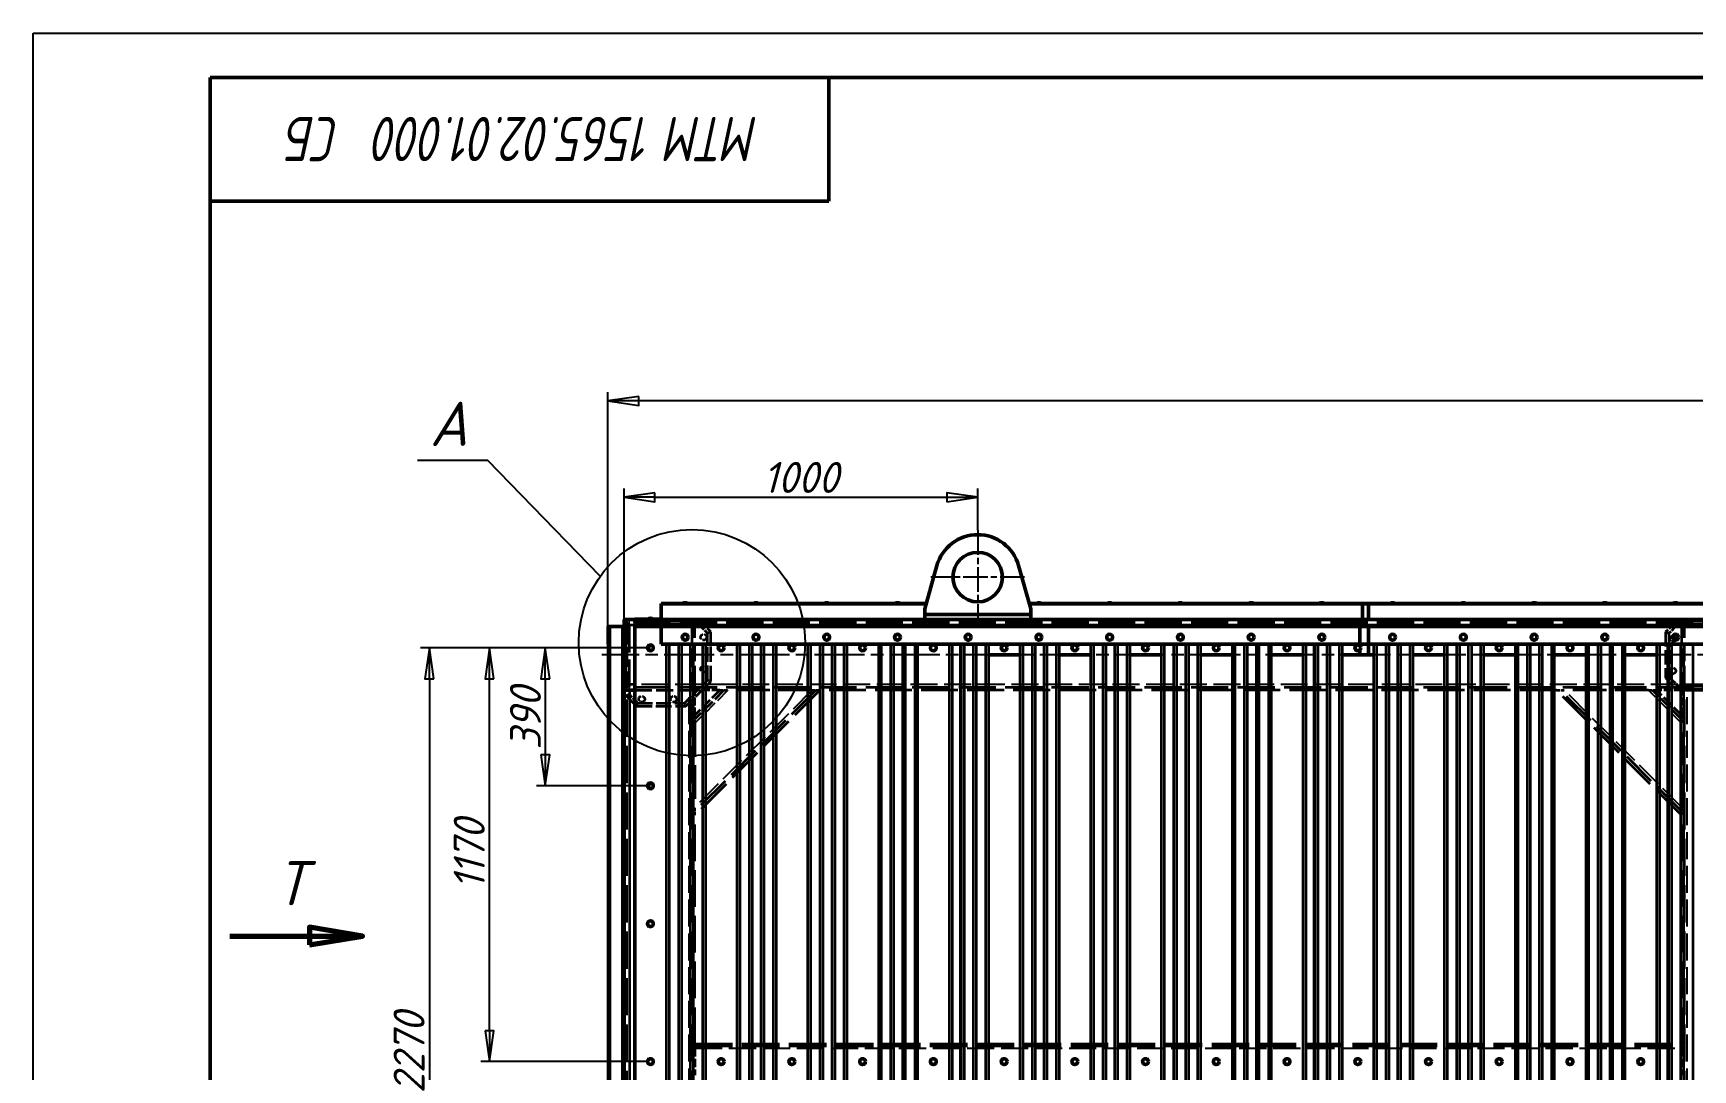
# Model space of a CAD drawing. Header units: millimetres. Extents: x 0 to 21025, y 0 to 14850.
# Drawn here: x 0 to 4692, y 11919 to 14850 of the extents above; entities that cross this region are included whole.
import ezdxf

# ---------------------------------------------------------------- set-up
doc = ezdxf.new("R2010")
doc.units = ezdxf.units.MM
doc.header["$LTSCALE"] = 25
doc.linetypes.add('CHAIN', pattern=[0.7087, 0.4724, -0.0591, 0.1181, -0.0591])
doc.linetypes.add('DASHED', pattern=[0.2067, 0.1654, -0.0413])
for name, color, linetype, lineweight in [('Видимые тонкие (ГОСТ)', 7, 'Continuous', 35), ('Видимый контур (ГОСТ)', 7, 'Continuous', 50), ('Граница выносного элемента (ГОСТ)', 7, 'Continuous', 25), ('Кромка (ГОСТ)', 7, 'Continuous', 50), ('Линия  разреза (ГОСТ)', 7, 'CHAIN', 70), ('Маркер центра (ГОСТ)', 7, 'Continuous', 25), ('Невидимые тонкие (ГОСТ)', 7, 'DASHED', 25), ('Невидимый контур (ГОСТ)', 7, 'DASHED', 35), ('Обозначение (ГОСТ)', 7, 'Continuous', 25), ('Осевая линия (ГОСТ)', 7, 'Continuous', 25), ('Размер (ГОСТ)', 7, 'Continuous', 25), ('Эскизная геометрия (ГОСТ)', 7, 'Continuous', 50)]:
    doc.layers.add(name, color=color, linetype=linetype, lineweight=lineweight)
doc.styles.add('Обычный текст (ГОСТ)', font='GOST Common Italic.ttf')
doc.styles.add('Стиль текста110', font='GOST Common Italic.ttf', dxfattribs={"width": 0.8})
doc.styles.add('Увеличенный текст (ГОСТ)', font='GOST Common Italic.ttf')
doc.dimstyles.new('Обычный (ГОСТ)', dxfattribs={"dimscale": 25, "dimtxt": 3.5, "dimasz": 3.5, "dimexe": 1, "dimexo": 0, "dimgap": 0.5, "dimtad": 1, "dimrnd": 1e-08, "dimtxsty": 'Обычный текст (ГОСТ)', "dimblk": 'Filled-1', "dimcen": 0.09, "dimdle": 15, "dimclrd": 256, "dimclre": 256, "dimclrt": 256, "dimazin": 2, "dimtfac": 0.714286, "dimtdec": 3, "dimtmove": 0, "dimatfit": 3, "dimfxl": 1, "dimtolj": 1, "dimlwd": 25, "dimlwe": 25, "dimarcsym": 0})

# ---------------------------------------------------------------- blocks, each defined once
blk = doc.blocks.new('Рамки ГОСТ_ граница 594x841')
at = {"layer": 'Кромка (ГОСТ)', "lineweight": 25}
for p, q in [((0, 0), (0, 594)), ((0, 594), (841, 594))]:
    blk.add_line(p, q, dxfattribs=at)
at = {"layer": 'Кромка (ГОСТ)'}
for p, q in [((836, 589), (20, 589)), ((20, 589), (20, 5))]:
    blk.add_line(p, q, dxfattribs=at)
blk = doc.blocks.new('ГОСТ - Доп. графы 3')
at = {"layer": 'Эскизная геометрия (ГОСТ)'}
for p, q in [((0, 0), (70, 0)), ((70, 0), (70, -14)), ((70, -14), (0, -14))]:
    blk.add_line(p, q, dxfattribs=at)
at = {"layer": 'Обозначение (ГОСТ)', "style": 'Стиль текста110', "width": 0.8}
for tag, p in [('ОБОЗНАЧЕНИЕ_003', (14.63, -4.47)), ('ОБОЗНАЧЕНИЕ_002', (49.97, -4.47)), ('ОБОЗНАЧЕНИЕ_001', (62.11, -4.47))]:
    blk.add_attdef(tag, p, '', height=5, rotation=180, dxfattribs=at)
blk = doc.blocks.new('Filled-1')
at = {"color": 0}
for p, q in [((0, 0), (-1, 0.143)), ((-1, 0.143), (-1, -0.143)), ((-1, 0), (0, 0)), ((-1, -0.143), (0, 0))]:
    blk.add_line(p, q, dxfattribs=at)
at = {"color": 0, "flags": 128}
blk.add_lwpolyline([(-1, -0.143), (0, 0), (-1, 0.143), (-1, -0.143)], dxfattribs=at)
at = {"color": 0}
blk.add_solid([(-1, -0.143), (0, 0), (-1, 0.143), (-1, -0.143)], dxfattribs=at)
blk = doc.blocks.new('*D40')
at = {"layer": 'Defpoints', "color": 0, "linetype": 'Continuous', "transparency": 16777216}
for p in [(2670.6, 13537.6), (2670.6, 13444.4), (1670.6, 13191.9)]:
    blk.add_point(p, dxfattribs=at)
at = {"layer": 'Размер (ГОСТ)', "linetype": 'Continuous', "lineweight": 25, "transparency": 16777216}
for p, q in [((1670.6, 13191.9), (1670.6, 13562.6)), ((2670.6, 13444.4), (2670.6, 13562.6)), ((1758.1, 13537.6), (2583.1, 13537.6))]:
    blk.add_line(p, q, dxfattribs=at)
at = {"layer": 'Размер (ГОСТ)', "linetype": 'Continuous', "lineweight": 25, "transparency": 16777216, "xscale": 87.5, "yscale": 87.5, "zscale": 87.5, "rotation": 180}
blk.add_blockref('Filled-1', (1670.6, 13537.6), dxfattribs=at)
at = {"layer": 'Размер (ГОСТ)', "linetype": 'Continuous', "lineweight": 25, "transparency": 16777216, "xscale": 87.5, "yscale": 87.5, "zscale": 87.5}
blk.add_blockref('Filled-1', (2670.6, 13537.6), dxfattribs=at)
at = {"layer": 'Размер (ГОСТ)', "linetype": 'Continuous', "lineweight": 25, "transparency": 16777216, "insert": (2063.2, 13637.6), "char_height": 87.5, "attachment_point": 1, "style": 'Обычный текст (ГОСТ)'}
blk.add_mtext('\\A1;1000', dxfattribs=at)
blk = doc.blocks.new('*D43')
at = {"layer": 'Defpoints', "color": 0, "linetype": 'Continuous', "transparency": 16777216}
for p in [(1625.2, 13810.2), (1625.2, 13170.9), (11000.6, 13175.9)]:
    blk.add_point(p, dxfattribs=at)
at = {"layer": 'Размер (ГОСТ)', "linetype": 'Continuous', "lineweight": 25, "transparency": 16777216}
for p, q in [((1625.2, 13170.9), (1625.2, 13835.2)), ((10913.1, 13810.2), (1712.7, 13810.2)), ((11000.6, 13175.9), (11000.6, 13835.2))]:
    blk.add_line(p, q, dxfattribs=at)
at = {"layer": 'Размер (ГОСТ)', "linetype": 'Continuous', "lineweight": 25, "transparency": 16777216, "xscale": 87.5, "yscale": 87.5, "zscale": 87.5, "rotation": 180}
blk.add_blockref('Filled-1', (1625.2, 13810.2), dxfattribs=at)
at = {"layer": 'Размер (ГОСТ)', "linetype": 'Continuous', "lineweight": 25, "transparency": 16777216, "xscale": 87.5, "yscale": 87.5, "zscale": 87.5}
blk.add_blockref('Filled-1', (11000.6, 13810.2), dxfattribs=at)
at = {"layer": 'Размер (ГОСТ)', "linetype": 'Continuous', "lineweight": 25, "transparency": 16777216, "insert": (6166, 13911.3), "char_height": 87.5, "attachment_point": 1, "style": 'Обычный текст (ГОСТ)'}
blk.add_mtext('\\A1;\\fGOST Common|b0|i1;9375*', dxfattribs=at)
blk = doc.blocks.new('*D52')
at = {"layer": 'Defpoints', "color": 0, "linetype": 'Continuous', "transparency": 16777216}
for p in [(1745.1, 13111.9), (1120.1, 10841.9), (1745.1, 10841.9)]:
    blk.add_point(p, dxfattribs=at)
at = {"layer": 'Размер (ГОСТ)', "linetype": 'Continuous', "lineweight": 25, "transparency": 16777216}
for p, q in [((1745.1, 13111.9), (1095.1, 13111.9)), ((1120.1, 13024.4), (1120.1, 10929.4)), ((1745.1, 10841.9), (1095.1, 10841.9))]:
    blk.add_line(p, q, dxfattribs=at)
at = {"layer": 'Размер (ГОСТ)', "linetype": 'Continuous', "lineweight": 25, "transparency": 16777216, "xscale": 87.5, "yscale": 87.5, "zscale": 87.5}
for p, rotation in [((1120.1, 13111.9), 90), ((1120.1, 10841.9), 270)]:
    blk.add_blockref('Filled-1', p, dxfattribs=dict(at, rotation=rotation))
at = {"layer": 'Размер (ГОСТ)', "linetype": 'Continuous', "lineweight": 25, "transparency": 16777216, "insert": (1019, 11852.3), "char_height": 87.5, "attachment_point": 1, "rotation": 90, "style": 'Обычный текст (ГОСТ)'}
blk.add_mtext('\\A1;2270', dxfattribs=at)
blk = doc.blocks.new('*D53')
at = {"layer": 'Defpoints', "color": 0, "linetype": 'Continuous', "transparency": 16777216}
for p in [(1745.1, 13111.9), (1448, 12721.9), (1745.1, 12721.9)]:
    blk.add_point(p, dxfattribs=at)
at = {"layer": 'Размер (ГОСТ)', "linetype": 'Continuous', "lineweight": 25, "transparency": 16777216}
for p, q in [((1745.1, 13111.9), (1423, 13111.9)), ((1448, 13024.4), (1448, 12809.4)), ((1745.1, 12721.9), (1423, 12721.9))]:
    blk.add_line(p, q, dxfattribs=at)
at = {"layer": 'Размер (ГОСТ)', "linetype": 'Continuous', "lineweight": 25, "transparency": 16777216, "xscale": 87.5, "yscale": 87.5, "zscale": 87.5}
for p, rotation in [((1448, 13111.9), 90), ((1448, 12721.9), 270)]:
    blk.add_blockref('Filled-1', p, dxfattribs=dict(at, rotation=rotation))
at = {"layer": 'Размер (ГОСТ)', "linetype": 'Continuous', "lineweight": 25, "transparency": 16777216, "insert": (1348, 12824), "char_height": 87.5, "attachment_point": 1, "rotation": 90, "style": 'Обычный текст (ГОСТ)'}
blk.add_mtext('\\A1;390', dxfattribs=at)
blk = doc.blocks.new('2dDetail0')
at = {"layer": 'Граница выносного элемента (ГОСТ)'}
for p, q in [((51.43, 545.68), (43.48, 545.68)), ((64.12, 532.57), (51.43, 545.68))]:
    blk.add_line(p, q, dxfattribs=at)
blk.add_circle((74.5, 525.07), 12.8, dxfattribs=at)
at = {"layer": 'Граница выносного элемента (ГОСТ)', "insert": (44.85, 547.31), "char_height": 5, "attachment_point": 7, "style": 'Увеличенный текст (ГОСТ)'}
blk.add_mtext('А', dxfattribs=at)
blk = doc.blocks.new('*D69')
at = {"layer": 'Defpoints', "color": 0, "linetype": 'Continuous', "transparency": 16777216}
for p in [(1290.3, 13111.9), (1745.1, 13111.9), (1736.9, 11941.9)]:
    blk.add_point(p, dxfattribs=at)
at = {"layer": 'Размер (ГОСТ)', "linetype": 'Continuous', "lineweight": 25, "transparency": 16777216}
for p, q in [((1745.1, 13111.9), (1265.3, 13111.9)), ((1290.3, 12029.4), (1290.3, 13024.4)), ((1736.9, 11941.9), (1265.3, 11941.9))]:
    blk.add_line(p, q, dxfattribs=at)
at = {"layer": 'Размер (ГОСТ)', "linetype": 'Continuous', "lineweight": 25, "transparency": 16777216, "xscale": 87.5, "yscale": 87.5, "zscale": 87.5}
for p, rotation in [((1290.3, 13111.9), 90), ((1290.3, 11941.9), 270)]:
    blk.add_blockref('Filled-1', p, dxfattribs=dict(at, rotation=rotation))
at = {"layer": 'Размер (ГОСТ)', "linetype": 'Continuous', "lineweight": 25, "transparency": 16777216, "insert": (1189.1, 12428.5), "char_height": 87.5, "attachment_point": 1, "rotation": 90, "style": 'Обычный текст (ГОСТ)'}
blk.add_mtext('\\A1;1170', dxfattribs=at)
blk = doc.blocks.new('2dTransSection2')
at = {"layer": 'Линия  разреза (ГОСТ)', "linetype": 'Continuous'}
for p, q in [((22.24, 491.87), (31.24, 491.87)), ((37.24, 491.87), (31.24, 492.87)), ((31.24, 492.87), (31.24, 490.87)), ((31.24, 491.87), (37.24, 491.87)), ((31.24, 490.87), (37.24, 491.87))]:
    blk.add_line(p, q, dxfattribs=at)
at = {"layer": 'Линия  разреза (ГОСТ)', "linetype": 'Continuous', "flags": 128}
blk.add_lwpolyline([(31.24, 490.87), (37.24, 491.87), (31.24, 492.87), (31.24, 490.87)], dxfattribs=at)
at = {"layer": 'Линия  разреза (ГОСТ)'}
blk.add_solid([(31.24, 490.87), (37.24, 491.87), (31.24, 492.87), (31.24, 490.87)], dxfattribs=at)
at = {"layer": 'Линия  разреза (ГОСТ)', "insert": (27.46, 495.37), "char_height": 5, "attachment_point": 7, "style": 'Увеличенный текст (ГОСТ)'}
blk.add_mtext('Т', dxfattribs=at)

msp = doc.modelspace()

# ---------------------------------------------------------------- linework, layer by layer
at = {"layer": 'Видимые тонкие (ГОСТ)'}
for p, q in [((1775.637, 13235.639), (2524.494, 13235.639)), ((2816.78, 13235.639), (3775.637, 13235.639)), ((3758.654, 13235.639), (5758.654, 13235.639)), ((1747.537, 13192.539), (1742.737, 13192.539)), ((1775.637, 13193.639), (2520.637, 13193.639)), ((2820.637, 13193.639), (3775.637, 13193.639)), ((3758.654, 13193.639), (5758.654, 13193.639)), ((1630.485, 13171.939), (1630.485, 10791.939)), ((1665.148, 13171.939), (1665.148, 10791.939)), ((11000.637, 13175.939), (1670.637, 13175.939)), ((3775.637, 13170.939), (1775.637, 13170.939)), ((5750.644, 13170.939), (3750.644, 13170.939)), ((1670.037, 13114.339), (1670.037, 13109.539)), ((1789.688, 13121.939), (1789.688, 10791.939)), ((1797.905, 13121.939), (1797.905, 10791.939)), ((1824.103, 13121.939), (1824.103, 10791.939)), ((1832.639, 13121.939), (1832.639, 10791.939)), ((1857.686, 13121.939), (1857.686, 10791.939)), ((1866.222, 13121.939), (1866.222, 10791.939)), ((1892.42, 13121.939), (1892.42, 10791.939)), ((1900.637, 13121.939), (1900.637, 10791.939)), ((1989.688, 13121.939), (1989.688, 10791.939)), ((1997.905, 13121.939), (1997.905, 10791.939)), ((2024.103, 13121.939), (2024.103, 10791.939)), ((2032.639, 13121.939), (2032.639, 10791.939)), ((2057.686, 13121.939), (2057.686, 10791.939)), ((2066.222, 13121.939), (2066.222, 10791.939)), ((2092.42, 13121.939), (2092.42, 10791.939)), ((2100.637, 13121.939), (2100.637, 10791.939)), ((2189.688, 13121.939), (2189.688, 10791.939)), ((2197.905, 13121.939), (2197.905, 10791.939)), ((2224.103, 13121.939), (2224.103, 10791.939)), ((2232.639, 13121.939), (2232.639, 10791.939)), ((2257.686, 13121.939), (2257.686, 10791.939)), ((2266.222, 13121.939), (2266.222, 10791.939)), ((2292.42, 13121.939), (2292.42, 10791.939)), ((2300.637, 13121.939), (2300.637, 10791.939)), ((2389.688, 13121.939), (2389.688, 10791.939)), ((2397.905, 13121.939), (2397.905, 10791.939)), ((2424.103, 13121.939), (2424.103, 10791.939)), ((2432.64, 13121.939), (2432.64, 10791.939)), ((2457.686, 13121.939), (2457.686, 10791.939)), ((2466.222, 10791.939), (2466.222, 13121.939)), ((2492.418, 13121.939), (2492.418, 10791.939)), ((2500.636, 13121.939), (2500.636, 10791.939)), ((2589.772, 13121.939), (2589.772, 10791.939)), ((2597.911, 13121.939), (2597.911, 10791.939)), ((2624.103, 13121.939), (2624.103, 10791.939)), ((2632.639, 13121.939), (2632.639, 10791.939)), ((2657.686, 13121.939), (2657.686, 10791.939)), ((2666.222, 13121.939), (2666.222, 10791.939)), ((2692.42, 13121.939), (2692.42, 10791.939)), ((2700.637, 13121.939), (2700.637, 10791.939)), ((2789.688, 13121.939), (2789.688, 10791.939)), ((2797.905, 13121.939), (2797.905, 10791.939)), ((2824.103, 13121.939), (2824.103, 10791.939)), ((2832.639, 13121.939), (2832.639, 10791.939)), ((2857.686, 13121.939), (2857.686, 10791.939)), ((2866.222, 13121.939), (2866.222, 10791.939)), ((2892.42, 13121.939), (2892.42, 10791.939)), ((2900.637, 13121.939), (2900.637, 10791.939)), ((2989.688, 13121.939), (2989.688, 10791.939)), ((2997.905, 13121.939), (2997.905, 10791.939)), ((3024.103, 13121.939), (3024.103, 10791.939)), ((3032.639, 13121.939), (3032.639, 10791.939)), ((3057.686, 13121.939), (3057.686, 10791.939)), ((3066.222, 13121.939), (3066.222, 10791.939)), ((3092.42, 13121.939), (3092.42, 10791.939)), ((3100.637, 13121.939), (3100.637, 10791.939)), ((3189.688, 13121.939), (3189.688, 10791.939)), ((3197.905, 13121.939), (3197.905, 10791.939)), ((3224.103, 13121.939), (3224.103, 10791.939)), ((3232.639, 13121.939), (3232.639, 10791.939)), ((3257.686, 13121.939), (3257.686, 10791.939)), ((3266.222, 13121.939), (3266.222, 10791.939)), ((3292.42, 13121.939), (3292.42, 10791.939)), ((3300.637, 13121.939), (3300.637, 10791.939)), ((3389.688, 13121.939), (3389.688, 10791.939)), ((3397.905, 13121.939), (3397.905, 10791.939)), ((3424.103, 13121.939), (3424.103, 10791.939)), ((3432.64, 13121.939), (3432.64, 10791.939)), ((3457.686, 13121.939), (3457.686, 10791.939)), ((3466.222, 10791.939), (3466.222, 13121.939)), ((3492.419, 13121.939), (3492.419, 10791.939)), ((3500.637, 13121.939), (3500.637, 10791.939)), ((3589.773, 13121.939), (3589.773, 10791.939)), ((3597.912, 13121.939), (3597.912, 10791.939)), ((3624.103, 13121.939), (3624.103, 10791.939)), ((3632.639, 13121.939), (3632.639, 10791.939)), ((3657.686, 13121.939), (3657.686, 10791.939)), ((3666.222, 13121.939), (3666.222, 10791.939)), ((3692.42, 13121.939), (3692.42, 10791.939)), ((3700.637, 13121.939), (3700.637, 10791.939)), ((3789.688, 13121.939), (3789.688, 10791.939)), ((3797.905, 13121.939), (3797.905, 10791.939)), ((3824.103, 13121.939), (3824.103, 10791.939)), ((3832.639, 13121.939), (3832.639, 10791.939)), ((3857.686, 13121.939), (3857.686, 10791.939)), ((3866.222, 13121.939), (3866.222, 10791.939)), ((3892.42, 13121.939), (3892.42, 10791.939)), ((3900.637, 13121.939), (3900.637, 10791.939)), ((3989.688, 13121.939), (3989.688, 10791.939)), ((3997.905, 13121.939), (3997.905, 10791.939)), ((4024.103, 13121.939), (4024.103, 10791.939)), ((4032.639, 13121.939), (4032.639, 10791.939)), ((4057.686, 13121.939), (4057.686, 10791.939)), ((4066.222, 13121.939), (4066.222, 10791.939)), ((4092.42, 13121.939), (4092.42, 10791.939)), ((4100.637, 13121.939), (4100.637, 10791.939)), ((4189.688, 13121.939), (4189.688, 10791.939)), ((4197.905, 13121.939), (4197.905, 10791.939)), ((4224.103, 13121.939), (4224.103, 10791.939)), ((4232.639, 13121.939), (4232.639, 10791.939)), ((4257.686, 13121.939), (4257.686, 10791.939)), ((4266.222, 13121.939), (4266.222, 10791.939)), ((4292.42, 13121.939), (4292.42, 10791.939)), ((4300.637, 13121.939), (4300.637, 10791.939)), ((4389.688, 13121.939), (4389.688, 10791.939)), ((4397.905, 13121.939), (4397.905, 10791.939)), ((4424.103, 13121.939), (4424.103, 10791.939)), ((4432.64, 13121.939), (4432.64, 10791.939)), ((4457.686, 13121.939), (4457.686, 10791.939)), ((4466.222, 10791.939), (4466.222, 13121.939)), ((4492.419, 13121.939), (4492.419, 10791.939)), ((4500.637, 13121.939), (4500.637, 10791.939)), ((4589.773, 13121.939), (4589.773, 10791.939)), ((4597.912, 13121.939), (4597.912, 10791.939)), ((4624.103, 13121.939), (4624.103, 10791.939)), ((4632.639, 13121.939), (4632.639, 10791.939)), ((4657.686, 13121.939), (4657.686, 10791.939)), ((4666.222, 13121.939), (4666.222, 10791.939)), ((4692.42, 13121.939), (4692.42, 10791.939)), ((1700.637, 13007.939), (1670.637, 13007.939)), ((1686.637, 10891.939), (1686.637, 12991.939)), ((1670.037, 12724.339), (1670.037, 12719.539)), ((1670.037, 12334.339), (1670.037, 12329.539)), ((1670.037, 11944.339), (1670.037, 11939.539))]:
    msp.add_line(p, q, dxfattribs=at)
at = {"layer": 'Видимый контур (ГОСТ)'}
for p, q in [((2555.127, 13344.456), (2520.637, 13221.939)), ((2820.637, 13221.939), (2786.147, 13344.456)), ((1775.637, 13235.639), (1775.637, 13237.339)), ((1775.637, 13237.339), (2524.972, 13237.339)), ((1775.637, 13235.639), (1775.637, 13193.639)), ((2816.302, 13237.339), (3775.637, 13237.339)), ((3758.654, 13235.639), (3758.654, 13237.339)), ((3758.654, 13237.339), (5758.654, 13237.339)), ((3758.654, 13235.639), (3758.654, 13193.639)), ((3775.637, 13235.639), (3775.637, 13237.339)), ((3775.637, 13235.639), (3775.637, 13193.639)), ((11000.637, 13191.939), (1670.637, 13191.939)), ((1670.637, 13191.939), (1670.637, 13175.939)), ((1700.637, 13193.339), (1700.637, 13192.639)), ((1775.637, 13193.339), (1700.637, 13193.339)), ((1700.637, 13192.639), (1775.637, 13192.639)), ((1742.737, 13192.539), (1742.737, 13191.939)), ((1747.537, 13192.539), (1747.537, 13191.939)), ((1775.637, 13191.939), (1775.637, 13193.639)), ((2520.637, 13221.939), (2520.637, 13205.939)), ((2820.637, 13205.939), (2520.637, 13205.939)), ((2520.637, 13205.939), (2520.637, 13191.939)), ((2820.637, 13205.939), (2820.637, 13221.939)), ((2820.637, 13191.939), (2820.637, 13205.939)), ((3758.654, 13191.939), (3758.654, 13193.639)), ((3775.637, 13191.939), (3775.637, 13193.639)), ((1625.237, 13121.939), (1625.237, 13170.939)), ((1625.937, 13170.939), (1625.937, 13121.939)), ((1626.237, 13171.653), (1626.237, 10791.939)), ((1626.937, 13172.639), (1668.937, 13172.639)), ((1668.937, 13171.939), (1626.937, 13171.939)), ((1669.237, 13171.939), (1669.937, 13171.939)), ((1669.237, 13171.939), (1669.237, 10791.939)), ((1669.937, 13171.939), (1669.937, 10791.939)), ((1670.637, 13171.939), (1670.312, 13171.939)), ((1670.637, 13007.939), (1670.637, 13175.939)), ((1700.637, 13171.939), (1700.637, 10791.939)), ((1700.637, 13171.939), (1775.637, 13171.939)), ((3775.637, 13172.639), (1775.637, 13172.639)), ((1775.637, 13172.639), (1775.637, 13170.939)), ((1775.637, 13121.939), (1775.637, 13170.939)), ((5750.644, 13172.639), (3750.644, 13172.639)), ((3750.644, 13172.639), (3750.644, 13170.939)), ((3750.644, 13121.939), (3750.644, 13170.939)), ((3775.637, 13172.639), (3775.637, 13170.939)), ((3775.637, 13121.939), (3775.637, 13170.939)), ((1625.937, 13121.939), (1625.237, 13121.939)), ((1670.637, 13091.939), (1669.937, 13091.939)), ((1670.037, 13114.339), (1670.637, 13114.339)), ((1670.037, 13109.539), (1670.637, 13109.539)), ((3775.637, 13121.939), (1775.637, 13121.939)), ((2622.569, 13121.939), (2622.569, 10791.939)), ((2789.688, 13091.939), (2700.637, 13091.939)), ((2989.688, 13091.939), (2900.637, 13091.939)), ((3189.688, 13091.939), (3100.637, 13091.939)), ((3389.688, 13091.939), (3300.637, 13091.939)), ((3589.773, 13091.939), (3500.637, 13091.939)), ((3622.569, 13121.939), (3622.569, 10791.939)), ((3775.637, 13091.939), (3700.637, 13091.939)), ((3750.644, 13118.089), (3750.644, 13121.939)), ((5750.644, 13121.939), (3750.644, 13121.939)), ((3750.644, 13091.939), (3750.644, 13105.79)), ((3789.688, 13091.939), (3750.644, 13091.939)), ((3775.637, 13091.939), (3775.637, 13121.939)), ((3989.688, 13091.939), (3900.637, 13091.939)), ((4189.688, 13091.939), (4100.637, 13091.939)), ((4389.688, 13091.939), (4300.637, 13091.939)), ((4589.773, 13091.939), (4500.637, 13091.939)), ((4622.569, 13121.939), (4622.569, 10791.939)), ((1670.637, 13007.939), (1670.637, 12991.939)), ((1686.637, 12991.939), (1670.637, 12991.939)), ((1670.637, 10891.939), (1670.637, 12991.939)), ((1686.637, 12991.939), (1700.637, 12991.939)), ((1670.037, 12724.339), (1670.637, 12724.339)), ((1670.037, 12719.539), (1670.637, 12719.539)), ((1670.037, 12334.339), (1670.637, 12334.339)), ((1670.037, 12329.539), (1670.637, 12329.539)), ((1670.037, 11944.339), (1670.637, 11944.339)), ((1670.037, 11939.539), (1670.637, 11939.539))]:
    msp.add_line(p, q, dxfattribs=at)
for centre, radius in [((2670.637, 13311.939), 70), ((1843.637, 13141.939), 8.255), ((2043.637, 13141.939), 8.255), ((2243.637, 13141.939), 8.255), ((2443.637, 13141.939), 8.255), ((2643.637, 13141.939), 8.255), ((2843.637, 13141.939), 8.255), ((3043.637, 13141.939), 8.255), ((3243.637, 13141.939), 8.255), ((3443.637, 13141.939), 8.255), ((3643.637, 13141.939), 8.255), ((3843.637, 13141.939), 8.255), ((4043.637, 13141.939), 8.255), ((4243.637, 13141.939), 8.255), ((4443.637, 13141.939), 8.255), ((4643.637, 13141.939), 8.255), ((1745.137, 13111.939), 8.255), ((1945.137, 13111.939), 8.255), ((2145.137, 13111.939), 8.255), ((2345.137, 13111.939), 8.255), ((2545.137, 13111.939), 8.255), ((2745.137, 13111.939), 8.255), ((2945.137, 13111.939), 8.255), ((3145.137, 13111.939), 8.255), ((3345.137, 13111.939), 8.255), ((3545.137, 13111.939), 8.255), ((3745.137, 13111.939), 8.255), ((3945.137, 13111.939), 8.255), ((4145.137, 13111.939), 8.255), ((4345.137, 13111.939), 8.255), ((4545.137, 13111.939), 8.255), ((1745.137, 12721.939), 8.255), ((1745.137, 12331.939), 8.255), ((1745.137, 11941.939), 8.255), ((1945.137, 11941.939), 8.255), ((2145.137, 11941.939), 8.255), ((2345.137, 11941.939), 8.255), ((2545.137, 11941.939), 8.255), ((2745.137, 11941.939), 8.255), ((2945.137, 11941.939), 8.255), ((3145.137, 11941.939), 8.255), ((3345.137, 11941.939), 8.255), ((3545.137, 11941.939), 8.255), ((3745.137, 11941.939), 8.255), ((3945.137, 11941.939), 8.255), ((4145.137, 11941.939), 8.255), ((4345.137, 11941.939), 8.255), ((4545.137, 11941.939), 8.255)]:
    msp.add_circle(centre, radius, dxfattribs=at)
for centre, radius, start, end in [((2670.637, 13311.939), 120, 15.722387, 164.277613), ((1843.637, 13223.948), 15.731, 58.347692, 121.652308), ((2043.637, 13223.948), 15.731, 58.347692, 121.652308), ((2243.637, 13223.948), 15.731, 58.347692, 121.652308), ((2443.637, 13223.948), 15.731, 58.347692, 121.652308), ((2843.637, 13223.948), 15.731, 58.347692, 121.652308), ((3043.637, 13223.948), 15.731, 58.347692, 121.652308), ((3243.637, 13223.948), 15.731, 58.347692, 121.652308), ((3443.637, 13223.948), 15.731, 58.347692, 121.652308), ((3643.637, 13223.948), 15.731, 58.347692, 121.652308), ((3843.637, 13223.948), 15.731, 58.347692, 121.652308), ((4043.637, 13223.948), 15.731, 58.347692, 121.652308), ((4243.637, 13223.948), 15.731, 58.347692, 121.652308), ((4443.637, 13223.948), 15.731, 58.347692, 121.652308), ((4643.637, 13223.948), 15.731, 58.347692, 121.652308), ((1745.137, 13179.948), 15.731, 58.347692, 121.652308), ((1741.937, 13192.539), 0.8, 0, 7.180756), ((1748.337, 13192.539), 0.8, 172.819244, 180), ((1626.937, 13170.939), 1.7, 90, 180), ((1626.937, 13170.939), 1, 90, 180), ((1668.937, 13170.939), 1.7, 0, 90), ((1668.937, 13170.939), 1, 72.542397, 90), ((1682.628, 13111.939), 15.731, 148.347692, 211.652308), ((1670.037, 13115.139), 0.8, 262.819244, 270), ((1670.037, 13108.739), 0.8, 90, 97.180756), ((1682.628, 12721.939), 15.731, 148.347692, 211.652308), ((1670.037, 12725.139), 0.8, 262.819244, 270), ((1670.037, 12718.739), 0.8, 90, 97.180756), ((1682.628, 12331.939), 15.731, 148.347692, 211.652308), ((1670.037, 12335.139), 0.8, 262.819244, 270), ((1670.037, 12328.739), 0.8, 90, 97.180756), ((1682.628, 11941.939), 15.731, 148.347692, 211.652308), ((1670.037, 11945.139), 0.8, 262.819244, 270), ((1670.037, 11938.739), 0.8, 90, 97.180756)]:
    msp.add_arc(centre, radius, start, end, dxfattribs=at)
at = {"layer": 'Маркер центра (ГОСТ)', "linetype": 'CHAIN', "ltscale": 5.888468}
for p, q in [((2670.637, 13444.439), (2670.637, 13179.439)), ((2803.137, 13311.939), (2538.137, 13311.939))]:
    msp.add_line(p, q, dxfattribs=at)
at = {"layer": 'Невидимые тонкие (ГОСТ)', "ltscale": 18.411499}
msp.add_line((7789.688, 13007.939), (1700.637, 13007.939), dxfattribs=at)
at = {"layer": 'Невидимые тонкие (ГОСТ)', "ltscale": 18.472094}
for p, q in [((1854.637, 10891.939), (1854.637, 12991.939)), ((4676.637, 10891.939), (4676.637, 12991.939))]:
    msp.add_line(p, q, dxfattribs=at)
at = {"layer": 'Невидимые тонкие (ГОСТ)', "ltscale": 18.113207}
for p, q in [((2201.563, 12991.939), (1870.637, 12661.013)), ((4660.637, 12661.013), (4329.711, 12991.939))]:
    msp.add_line(p, q, dxfattribs=at)
at = {"layer": 'Невидимые тонкие (ГОСТ)', "ltscale": 10.056698}
for p, q in [((1963.975, 12991.939), (1870.637, 12898.601)), ((4660.637, 12898.601), (4567.299, 12991.939))]:
    msp.add_line(p, q, dxfattribs=at)
at = {"layer": 'Невидимые тонкие (ГОСТ)', "ltscale": 18.617687}
msp.add_line((1870.637, 11979.939), (4660.637, 11979.939), dxfattribs=at)
at = {"layer": 'Невидимый контур (ГОСТ)', "ltscale": 1.081965}
msp.add_line((1675.637, 13186.939), (1684.637, 13177.939), dxfattribs=at)
at = {"layer": 'Невидимый контур (ГОСТ)', "ltscale": 20.319304}
for p, q in [((1675.637, 13186.939), (1675.637, 12976.939)), ((1885.637, 13186.939), (1675.637, 13186.939))]:
    msp.add_line(p, q, dxfattribs=at)
at = {"layer": 'Невидимый контур (ГОСТ)', "ltscale": 0.883847}
for p, q in [((1885.637, 13186.939), (1881.909, 13177.939)), ((4645.637, 13186.939), (4649.365, 13177.939)), ((1915.637, 13156.939), (1906.637, 13153.211)), ((4615.637, 13156.939), (4624.637, 13153.211)), ((1906.637, 13020.667), (1915.637, 13016.939)), ((4615.637, 13026.939), (4624.637, 13030.667)), ((4649.365, 13005.939), (4645.637, 12996.939)), ((1675.637, 12976.939), (1684.637, 12980.667)), ((1705.637, 12946.939), (1709.365, 12955.939)), ((1845.637, 12946.939), (1841.909, 12955.939))]:
    msp.add_line(p, q, dxfattribs=at)
at = {"layer": 'Невидимый контур (ГОСТ)', "ltscale": 3.232277}
for p, q in [((1915.637, 13156.939), (1885.637, 13186.939)), ((4645.637, 13186.939), (4615.637, 13156.939)), ((4615.637, 13026.939), (4645.637, 12996.939)), ((1675.637, 12976.939), (1705.637, 12946.939))]:
    msp.add_line(p, q, dxfattribs=at)
at = {"layer": 'Невидимый контур (ГОСТ)', "ltscale": 22.254475}
for p, q in [((4875.637, 13186.939), (4645.637, 13186.939)), ((4645.637, 12996.939), (4875.637, 12996.939))]:
    msp.add_line(p, q, dxfattribs=at)
at = {"layer": 'Невидимый контур (ГОСТ)', "ltscale": 25.429792}
for p, q in [((11000.637, 13183.939), (1670.637, 13183.939)), ((11000.637, 12999.939), (1670.637, 12999.939))]:
    msp.add_line(p, q, dxfattribs=at)
at = {"layer": 'Невидимый контур (ГОСТ)', "ltscale": 0.609403}
for p, q in [((1670.637, 13182.939), (1678.637, 13182.939)), ((1670.637, 13172.939), (1678.637, 13172.939)), ((1670.637, 13010.939), (1678.637, 13010.939)), ((1670.637, 13000.939), (1678.637, 13000.939))]:
    msp.add_line(p, q, dxfattribs=at)
at = {"layer": 'Невидимый контур (ГОСТ)', "ltscale": 1.077359}
for p, q in [((1678.637, 13182.939), (1678.637, 13172.939)), ((1678.637, 13010.939), (1678.637, 13000.939))]:
    msp.add_line(p, q, dxfattribs=at)
at = {"layer": 'Невидимый контур (ГОСТ)', "ltscale": 12.342334}
msp.add_line((1678.637, 13172.939), (1678.637, 13010.939), dxfattribs=at)
at = {"layer": 'Невидимый контур (ГОСТ)', "ltscale": 19.087767}
for p, q in [((1684.637, 13177.939), (1684.637, 12980.667)), ((1881.909, 13177.939), (1684.637, 13177.939))]:
    msp.add_line(p, q, dxfattribs=at)
at = {"layer": 'Невидимый контур (ГОСТ)', "ltscale": 12.799461}
for p, q in [((1862.637, 13175.939), (1862.637, 13007.939)), ((1870.637, 13007.939), (1870.637, 13175.939)), ((4660.637, 13175.939), (4660.637, 13007.939)), ((4668.637, 13007.939), (4668.637, 13175.939)), ((4676.637, 12991.939), (4844.637, 12991.939))]:
    msp.add_line(p, q, dxfattribs=at)
at = {"layer": 'Невидимый контур (ГОСТ)', "ltscale": 2.664232}
for p, q in [((1906.637, 13153.211), (1881.909, 13177.939)), ((4649.365, 13177.939), (4624.637, 13153.211)), ((4624.637, 13030.667), (4649.365, 13005.939)), ((1684.637, 12980.667), (1709.365, 12955.939))]:
    msp.add_line(p, q, dxfattribs=at)
at = {"layer": 'Невидимый контур (ГОСТ)', "ltscale": 10.098156}
for p, q in [((1906.637, 13020.667), (1906.637, 13153.211)), ((1709.365, 12955.939), (1841.909, 12955.939))]:
    msp.add_line(p, q, dxfattribs=at)
at = {"layer": 'Невидимый контур (ГОСТ)', "ltscale": 10.666201}
for p, q in [((1915.637, 13016.939), (1915.637, 13156.939)), ((1705.637, 12946.939), (1845.637, 12946.939))]:
    msp.add_line(p, q, dxfattribs=at)
at = {"layer": 'Невидимый контур (ГОСТ)', "ltscale": 9.904323}
msp.add_line((4615.637, 13156.939), (4615.637, 13026.939), dxfattribs=at)
at = {"layer": 'Невидимый контур (ГОСТ)', "ltscale": 9.336278}
msp.add_line((4624.637, 13153.211), (4624.637, 13030.667), dxfattribs=at)
at = {"layer": 'Невидимый контур (ГОСТ)', "ltscale": 21.533058}
for p, q in [((4871.909, 13177.939), (4649.365, 13177.939)), ((4649.365, 13005.939), (4871.909, 13005.939))]:
    msp.add_line(p, q, dxfattribs=at)
at = {"layer": 'Невидимый контур (ГОСТ)', "ltscale": 6.974069}
msp.add_line((1841.909, 12955.939), (1906.637, 13020.667), dxfattribs=at)
at = {"layer": 'Невидимый контур (ГОСТ)', "ltscale": 7.542114}
msp.add_line((1845.637, 12946.939), (1915.637, 13016.939), dxfattribs=at)
at = {"layer": 'Невидимый контур (ГОСТ)', "ltscale": 25.39913}
for p, q in [((1678.637, 10891.939), (1678.637, 12991.939)), ((1862.637, 10891.939), (1862.637, 12991.939)), ((4668.637, 10891.939), (4668.637, 12991.939))]:
    msp.add_line(p, q, dxfattribs=at)
at = {"layer": 'Невидимый контур (ГОСТ)', "ltscale": 11.732831}
msp.add_line((1700.637, 12991.939), (1854.637, 12991.939), dxfattribs=at)
at = {"layer": 'Невидимый контур (ГОСТ)', "ltscale": 1.91471}
for p, q in [((1870.637, 12991.939), (1854.637, 12991.939)), ((4676.637, 12991.939), (4660.637, 12991.939))]:
    msp.add_line(p, q, dxfattribs=at)
at = {"layer": 'Невидимый контур (ГОСТ)', "ltscale": 5.387196}
for p, q in [((1941.348, 12991.939), (1870.637, 12991.939)), ((1870.637, 12921.229), (1870.637, 12991.939)), ((4660.637, 12991.939), (4589.926, 12991.939)), ((4660.637, 12921.229), (4660.637, 12991.939))]:
    msp.add_line(p, q, dxfattribs=at)
at = {"layer": 'Невидимый контур (ГОСТ)', "ltscale": 23.415579}
for p, q in [((2212.877, 12991.939), (1870.637, 12649.7)), ((4660.637, 12649.7), (4318.397, 12991.939))]:
    msp.add_line(p, q, dxfattribs=at)
at = {"layer": 'Невидимый контур (ГОСТ)', "ltscale": 8.837692}
for p, q in [((1952.662, 12991.939), (1870.637, 12909.915)), ((4660.637, 12909.915), (4578.613, 12991.939))]:
    msp.add_line(p, q, dxfattribs=at)
at = {"layer": 'Невидимый контур (ГОСТ)', "ltscale": 7.618686}
for p, q in [((1941.348, 12991.939), (1870.637, 12921.229)), ((4660.637, 12921.229), (4589.926, 12991.939))]:
    msp.add_line(p, q, dxfattribs=at)
at = {"layer": 'Невидимый контур (ГОСТ)', "ltscale": 24.189648}
for p, q in [((2224.191, 12991.939), (1870.637, 12638.386)), ((4660.637, 12638.386), (4307.084, 12991.939))]:
    msp.add_line(p, q, dxfattribs=at)
at = {"layer": 'Невидимый контур (ГОСТ)', "ltscale": 2.328322}
for p, q in [((1941.348, 12991.939), (1963.975, 12991.939)), ((2201.563, 12991.939), (2224.191, 12991.939)), ((4307.084, 12991.939), (4329.711, 12991.939)), ((4567.299, 12991.939), (4589.926, 12991.939)), ((1870.637, 12898.601), (1870.637, 12921.229)), ((4660.637, 12921.229), (4660.637, 12898.601)), ((1870.637, 12638.386), (1870.637, 12661.013)), ((4660.637, 12661.013), (4660.637, 12638.386))]:
    msp.add_line(p, q, dxfattribs=at)
at = {"layer": 'Невидимый контур (ГОСТ)', "ltscale": 22.988667}
for p, q in [((2201.563, 12991.939), (1963.975, 12991.939)), ((4567.299, 12991.939), (4329.711, 12991.939)), ((1870.637, 12898.601), (1870.637, 12661.013)), ((4660.637, 12661.013), (4660.637, 12898.601))]:
    msp.add_line(p, q, dxfattribs=at)
at = {"layer": 'Невидимый контур (ГОСТ)', "ltscale": 25.192226}
msp.add_line((4307.084, 12991.939), (2224.191, 12991.939), dxfattribs=at)
at = {"layer": 'Невидимый контур (ГОСТ)', "ltscale": 25.019705}
for p, q in [((1870.637, 11991.939), (1870.637, 12638.386)), ((4660.637, 11991.939), (4660.637, 12638.386))]:
    msp.add_line(p, q, dxfattribs=at)
at = {"layer": 'Невидимый контур (ГОСТ)', "ltscale": 25.710138}
for p, q in [((1870.637, 11991.939), (4660.637, 11991.939)), ((1870.637, 11986.939), (4660.637, 11986.939))]:
    msp.add_line(p, q, dxfattribs=at)
at = {"layer": 'Невидимый контур (ГОСТ)', "ltscale": 1.436007}
for p, q in [((1870.637, 11979.939), (1870.637, 11991.939)), ((4660.637, 11979.939), (4660.637, 11991.939))]:
    msp.add_line(p, q, dxfattribs=at)
at = {"layer": 'Невидимый контур (ГОСТ)', "ltscale": 5.790178}
for p, q in [((1870.637, 11979.939), (1870.637, 11903.939)), ((4660.637, 11979.939), (4660.637, 11903.939))]:
    msp.add_line(p, q, dxfattribs=at)
at = {"layer": 'Невидимый контур (ГОСТ)', "ltscale": 4.068871}
for centre in [(1895.637, 13141.939), (4635.637, 13136.939), (1895.637, 13051.939), (4635.637, 13046.939), (1720.637, 12966.939), (1810.637, 12966.939)]:
    msp.add_circle(centre, 8.5, dxfattribs=at)
at = {"layer": 'Невидимый контур (ГОСТ)', "ltscale": 1.91471}
for centre, start, end in [((1686.637, 13175.939), 90, 180), ((1854.637, 13175.939), 0, 90), ((4676.637, 13175.939), 90, 180), ((1686.637, 13007.939), 180, 270), ((1854.637, 13007.939), 270, 0), ((4676.637, 13007.939), 180, 270)]:
    msp.add_arc(centre, 16, start, end, dxfattribs=at)
at = {"layer": 'Невидимый контур (ГОСТ)', "ltscale": 0.957305}
for centre, start, end in [((1686.637, 13175.939), 90, 180), ((1854.637, 13175.939), 0, 90), ((4676.637, 13175.939), 90, 180), ((1686.637, 13007.939), 180, 270), ((1854.637, 13007.939), 270, 0), ((4676.637, 13007.939), 180, 270)]:
    msp.add_arc(centre, 8, start, end, dxfattribs=at)
at = {"layer": 'Осевая линия (ГОСТ)', "linetype": 'CHAIN', "ltscale": 11.993792}
msp.add_line((11063.137, 13091.939), (1608.137, 13091.939), dxfattribs=at)

# ---------------------------------------------------------------- block references
at = {"xscale": 25, "yscale": 25, "zscale": 25}
msp.add_blockref('Рамки ГОСТ_ граница 594x841', (0, 0), dxfattribs=at)
msp.add_blockref('ГОСТ - Доп. графы 3', (500, 14725), dxfattribs=at).add_auto_attribs({'ОБОЗНАЧЕНИЕ_001': 'МТМ ', 'ОБОЗНАЧЕНИЕ_002': '1565.02.01.000 ', 'ОБОЗНАЧЕНИЕ_003': 'СБ'})
at = {"layer": 'Граница выносного элемента (ГОСТ)', "xscale": 25, "yscale": 25, "zscale": 25}
msp.add_blockref('2dDetail0', (0, 0), dxfattribs=at)
at = {"layer": 'Линия  разреза (ГОСТ)', "xscale": 25, "yscale": 25, "zscale": 25}
msp.add_blockref('2dTransSection2', (0, 0), dxfattribs=at)

# ---------------------------------------------------------------- dimensions: what is measured, and where the dimension line sits
at = {"layer": 'Размер (ГОСТ)', "linetype": 'Continuous', "lineweight": 25}
dim = msp.add_linear_dim(base=(1625.237, 13810.211), p1=(11000.637, 13175.939), p2=(1625.237, 13170.939), angle=180, text='\\fGOST Common|b0|i1;<>*', dimstyle='Обычный (ГОСТ)', override={"dimgap": 0.5, "dimdec": 0, "dimtol": 0, "dimlim": 0, "dimtp": 0, "dimtm": 0, "dimtdec": 0, "dimtofl": 0, "dimatfit": 1}, dxfattribs=at)
dim.commit()
dim.dimension.update_dxf_attribs({"geometry": '*D43', "text_midpoint": (6312.937, 13810.211), "dimtype": 160})
for base, p1, p2, angle, picture, middle in [((2670.637, 13537.63), (1670.637, 13191.939), (2670.637, 13444.439), 180, '*D40', (2170.637, 13537.63)), ((1120.137, 10841.939), (1745.137, 13111.939), (1745.137, 10841.939), 90, '*D52', (1120.137, 11976.939)), ((1290.275, 13111.939), (1736.882, 11941.939), (1745.137, 13111.939), 90, '*D69', (1290.275, 12526.939)), ((1448.025, 12721.939), (1745.137, 13111.939), (1745.137, 12721.939), 90, '*D53', (1448.025, 12916.939))]:
    dim = msp.add_linear_dim(base=base, p1=p1, p2=p2, angle=angle, dimstyle='Обычный (ГОСТ)', override={"dimgap": 0.5, "dimdec": 2, "dimtol": 0, "dimlim": 0, "dimtp": 0, "dimtm": 0, "dimtdec": 3, "dimtofl": 0, "dimatfit": 1}, dxfattribs=at)
    dim.commit()
    dim.dimension.update_dxf_attribs({"geometry": picture, "text_midpoint": middle, "dimtype": 160})

doc.saveas('drawing.dxf')
